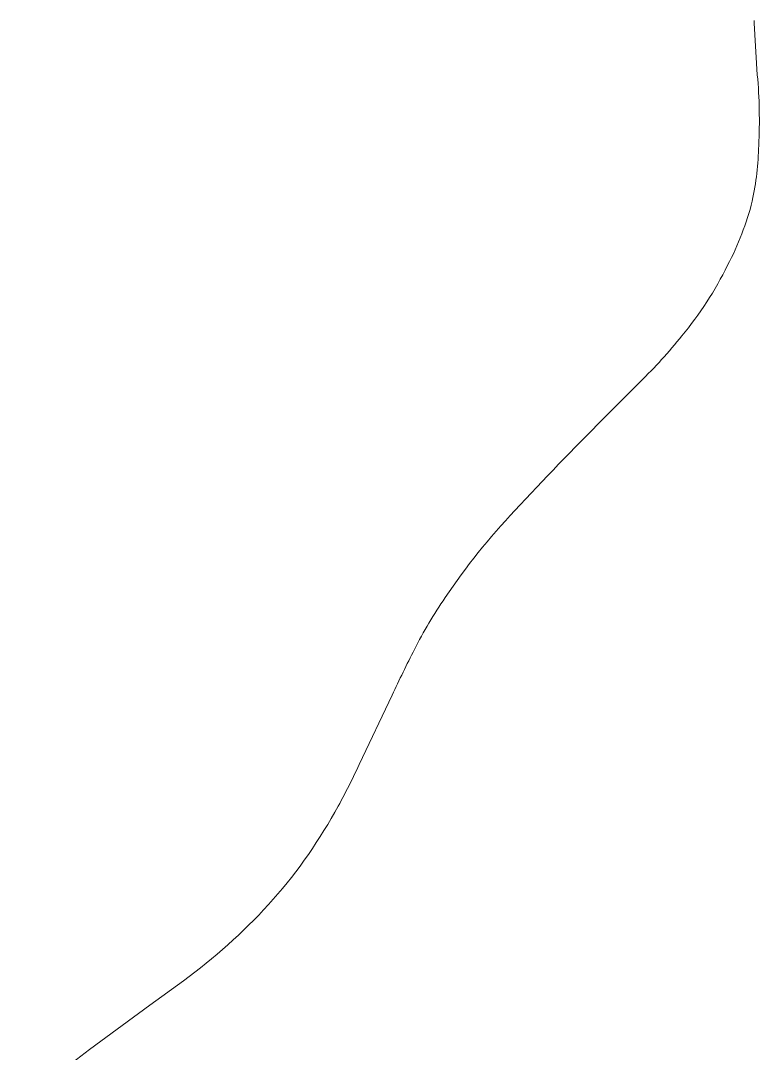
# Model space of a CAD drawing. Header units: metres. Extents: x 102202 to 102550, y 6536111 to 6536964.
# Drawn here: x 102269.8 to 102481.6, y 6536667.7 to 6536963.6 of the extents above; entities that cross this region are included whole.
import ezdxf

# ---------------------------------------------------------------- set-up
doc = ezdxf.new("R2010")
doc.units = ezdxf.units.M
doc.linetypes.add('BH90_KBK_BEF', pattern=[5, 3, -2])
doc.linetypes.add('HELDRAGEN', pattern=[0])
doc.layers.add('Vägkant  linje - Körbana', color=7, linetype='BH90_KBK_BEF', lineweight=0)

msp = doc.modelspace()

# ---------------------------------------------------------------- linework, layer by layer
at = {"layer": 'Vägkant  linje - Körbana', "color": 7, "linetype": 'HELDRAGEN'}
for points in [[(102480.14, 6536963.56), (102480.18, 6536962.84), (102481.04, 6536948.05)], [(102447.43, 6536860.09), (102436.87, 6536849.48)], [(102376.35, 6536770.33), (102366.91, 6536750.51)], [(102316.52, 6536688.52), (102306.93, 6536681.51), (102289.61, 6536668.8), (102279.66, 6536661.22), (102269.85, 6536653.59)]]:
    msp.add_lwpolyline(points, dxfattribs=at)
for points in [[(102481.04, 6536948.05, -0.035816), (102481.44, 6536927.81, -0.046418)], [(102481.44, 6536927.81, -0.046418), (102479.6, 6536911.89, -0.05714)], [(102479.6, 6536911.89, -0.05714), (102472.54, 6536893.48, -0.058155)], [(102472.54, 6536893.48, -0.058155), (102459.4, 6536873.23, -0.031144)], [(102459.4, 6536873.23, -0.031144), (102447.43, 6536860.09)], [(102436.87, 6536849.48, 0.00863), (102411.54, 6536823.24, 0.042283)], [(102411.54, 6536823.24, 0.042283), (102391.56, 6536798.27, 0.035185)], [(102391.56, 6536798.27, 0.035185), (102382.75, 6536783.43, 0.009688)], [(102382.75, 6536783.43, 0.009688), (102376.35, 6536770.33)], [(102366.91, 6536750.51, -0.020666), (102359.92, 6536736.82, -0.055491)], [(102359.92, 6536736.82, -0.055491), (102340.92, 6536710.33, -0.047465)], [(102340.92, 6536710.33, -0.047465), (102316.52, 6536688.52)]]:
    msp.add_lwpolyline(points, format="xyb", dxfattribs=at)

doc.saveas('drawing.dxf')
